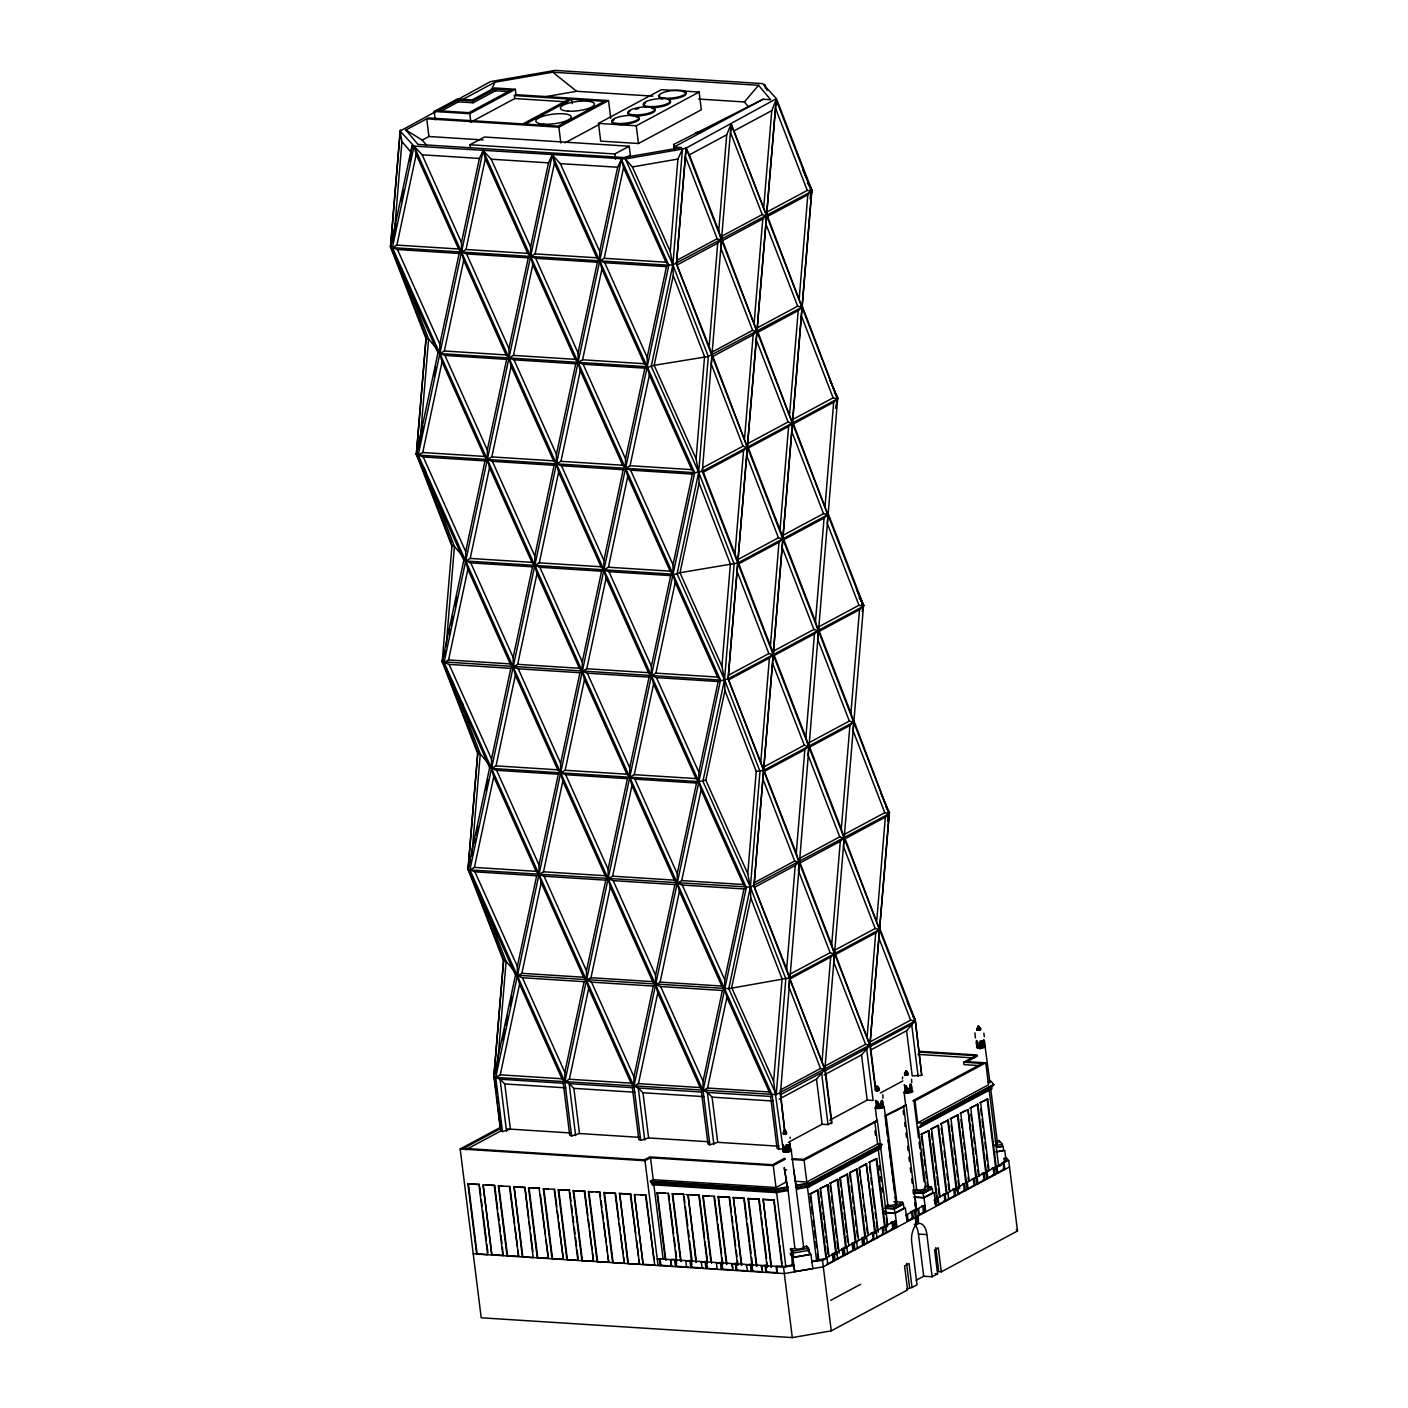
<?xml version="1.0" encoding="UTF-8"?>
<svg xmlns="http://www.w3.org/2000/svg" width="1408" height="1408" viewBox="0 0 1408 1408"><rect width="100%" height="100%" fill="white"/><g stroke="black" fill="none" stroke-linecap="round" stroke-linejoin="round"><path stroke-width="1.5" d="M786.738 1151.48L786.227 1145.021L787.917 1144.739L788.779 1151.603L783.429 1151.269L773.59 1081.15L731.667 987.624L750.781 897.97L750.376 887.163L759.986 771.355L724.539 679.73L677.072 573.813L698.702 472.278L708.312 356.488L672.866 264.845L625.398 158.928L414.022 146.133L400.118 131.067L490.494 81.611L555.21 70.4L762.538 83.6L776.442 98.648L811.888 190.274L753.966 886.23L825.405 1070.59L831.882 1122.563L828.027 1124.622L822.114 1124.253L788.392 1142.328M788.286 1150.037L790.786 1149.298L788.286 1150.037L787.917 1144.739M980.426 1046.373L977.469 1046.584C983.576 1049.734 977.997 1041.48 980.954 1041.216L981.746 1040.776L982.608 1047.64C976.765 1052.797 974.653 1038.33 977.31 1041.814M882.922 1098.258L882.798 1094.65M911.733 1082.805L911.61 1079.214M902.352 1078.933L902.739 1076.891M974.917 1032.838L975.392 1037.925M875.582 1090.866L869.915 1045.334L889.134 813.736L676.456 263.912L686.066 148.122L776.442 98.648M875.6 1087.574L870.461 1046.426L728.13 678.797L766.568 215.582L731.122 123.957L730.576 132.722L762.221 214.562L767.606 216.41L802.014 307.226L798.213 310.64L757.997 332.218L752.611 330.352L712.378 351.93L711.357 364.338L743.002 446.16L748.387 448.008L815.478 621.474L818.242 630.467L817.696 639.25L849.341 721.072L853.688 722.093L853.142 730.875L884.787 812.698L889.134 813.736L853.97 720.966L849.904 725.507L809.67 747.085L804.285 745.237L764.051 766.814M676.931 260.304L717.165 238.726L722.55 240.574L762.766 218.997L766.568 215.582L776.178 99.792L811.624 191.418L753.966 886.23L786.65 968.88L789.413 977.874L788.867 986.638L820.512 1068.478L824.859 1069.499L831.618 1123.707M824.085 1075.008L861.538 1054.909L869.915 1045.334L889.416 812.592L880.458 792.616M400.382 129.941L390.509 246.875L425.955 338.518L416.346 454.309L451.792 545.952L454.432 546.445L462.405 555.914M490.899 766.498L489.65 767.677L468.019 869.194L515.504 975.11L493.856 1076.627L500.051 1079.232L504.768 1083.949L510.382 1129.128L502.48 1131.592L500.861 1130.923L500.315 1128.442L493.856 1076.627L503.466 960.819L468.019 869.194L477.629 753.386L442.182 661.76L463.813 560.226L416.346 454.309L437.976 352.792L390.509 246.875L400.118 131.067L401.931 141.486L394.275 233.834L396.475 223.538M409.746 161.216L412.139 145.358L390.509 246.875L395.032 254.355M418.616 458.058L416.346 454.309L426.219 337.374L391.565 247.773M446.125 646.536L454.432 546.445L427.821 477.646M443.238 662.64L477.91 752.242L468.019 869.194L472.542 876.674M471.786 856.152L480.269 753.896L451.968 680.715M478.72 890.507L506.106 961.33L497.622 1063.586L493.856 1076.627L503.747 959.693L469.075 870.091M802.278 306.082L837.461 398.869L702.293 471.363L694.672 472.683L691.768 469.638L649.387 375.056L647.187 366.766L644.301 363.722L601.902 269.139L599.72 260.832L599.685 251.381L617.619 167.253L621.35 159.315L668.835 265.232L495.739 1077.402L776.213 1094.597L785.822 978.789L750.376 887.163L747.754 873.717L705.83 780.173L724.944 690.536L724.539 679.73L721.917 666.283L679.994 572.739L699.107 483.085L698.702 472.278L696.08 458.832L654.157 365.306L673.27 275.651L672.866 264.845L670.243 251.398L677.917 159.051L682.475 149.037L686.066 148.122L689.374 154.827L718.749 230.771L721.512 239.747L720.966 248.53L752.611 330.352M696.08 458.832L704.563 356.576L673.27 275.651M747.824 443.573L788.058 421.995L793.443 423.843L833.659 402.266L837.461 398.869L731.122 123.957L702.293 471.363L703.331 472.173L743.547 450.595L747.349 447.198L709.139 346.562L717.71 243.162L721.512 239.747L721.987 236.139L762.221 214.562M718.749 230.771L726.704 134.798L731.122 123.957M721.917 666.283L730.4 564.01L699.107 483.085M779.029 1099.173L816.482 1079.074L824.859 1069.499L789.413 977.874L789.888 974.248L830.122 952.67L835.507 954.518L875.741 932.941L879.525 929.544L845.117 838.728L839.731 836.862L808.086 755.04L808.632 746.258L805.869 737.282L734.976 553.995L743.547 450.595M744.586 438.205L753.157 334.805L756.958 331.39L722.55 240.574M754.195 322.397L762.766 218.997M763.805 206.606L771.76 110.634L776.178 99.792L728.13 678.797L796.259 853.072L799.022 862.066L798.477 870.848L830.122 952.67M747.754 873.717L756.237 771.461L724.944 690.536M760.813 761.446L769.402 658.046L773.186 654.632L768.838 653.594L728.605 675.171M770.422 645.638L779.011 542.238L782.795 538.824L778.448 537.786L738.214 559.363M780.032 529.83L788.603 426.43L792.405 423.034L757.997 332.218M789.642 414.04L798.213 310.64M799.251 298.232L807.822 194.832L811.888 190.274L802.93 170.298M773.59 1081.15L782.091 978.894L750.781 897.97M786.65 968.88L795.238 865.48L799.022 862.066L799.498 858.44L839.731 836.862M796.259 853.072L804.848 749.672L808.632 746.258L809.107 742.65L849.341 721.072M805.869 737.282L814.458 633.882L818.242 630.467L818.717 626.842L858.95 605.264L863.298 606.302L863.579 605.158L828.115 513.515L827.306 523.442L858.95 605.264M815.478 621.474L824.067 518.074L827.851 514.659L793.443 423.843M825.088 505.666L833.659 402.266M822.096 1060.523L830.685 957.106L834.469 953.709L834.944 950.083L875.178 928.506L879.525 929.544L789.413 977.874L728.746 988.68L515.504 975.11M835.507 954.518L869.915 1045.334L865.568 1044.314L833.923 962.474L834.469 953.709L831.706 944.715L840.294 841.315L844.078 837.901L844.554 834.275L884.787 812.698M875.178 928.506L843.533 846.683L844.078 837.901L841.315 828.907L849.904 725.507M756.237 771.461L763.576 770.422L853.688 722.093L850.925 713.117L859.514 609.717L863.298 606.302L686.066 148.122L676.456 263.912L709.139 346.562M867.152 1036.358L875.741 932.941M876.762 920.55L885.35 817.15L889.134 813.736L750.376 887.163L469.902 869.95L468.019 869.194L470.712 859.883M878.786 1088.718C881.338 1091.341 873.33 1091.904 875.934 1087.803L877.078 1086.114L878.574 1087.346L878.645 1090.162M795.238 1181.277L806.802 1181.998L877.606 1144.035L881.83 1144.299L880.282 1148.664L808.896 1186.944L796.84 1189.038L793.584 1169.344M910.272 1085.058L910.378 1083.896L911.082 1089.616M786.051 1182.122L776.002 1187.507L653.224 1179.693L650.478 1181.154L652.397 1184.762L776.037 1192.629L788.11 1190.552L784.238 1167.619L786.966 1185.272M875.829 1100.475L876.99 1108.254L883.238 1107.181C883.661 1095.23 879.349 1102.147 880.845 1107.586M882.394 1100.317L881.954 1101.954M904.622 1085.022L905.784 1092.819L912.05 1091.728C912.472 1079.778 908.142 1086.694 909.656 1092.15L910.606 1091.64M911.187 1084.864L910.325 1087.504M401.298 200.834L403.533 190.414M393.73 235.699L390.509 246.875L392.392 247.65L396.898 245.08L416.205 154.422L414.022 146.133L422.136 154.81L461.472 242.581L461.49 252.05L463.69 260.339L506.07 354.922L508.974 357.966L514.026 359.832L575.731 363.774L582.578 359.797L644.301 363.722M757.434 327.765L797.667 306.187L802.014 307.226L708.312 356.488L654.157 365.306L644.846 368.157L583.141 364.232L578.09 362.366L575.186 359.322L532.787 264.739L530.605 256.45L530.587 246.981L548.504 162.853L552.235 154.915L694.672 472.683L692.331 474.091L630.608 470.149L625.557 468.283L622.653 465.238L560.947 461.314L554.101 465.291L492.395 461.366L487.326 459.483L484.44 456.438L442.042 361.874L439.859 353.566L439.842 344.098L459.149 253.458L465.995 249.48L527.718 253.405L530.605 256.45L535.674 258.315L597.379 262.24L604.226 258.28L665.931 262.205L668.835 265.232L672.866 264.845L811.624 191.418L807.277 190.397L767.043 211.957M461.472 242.581L479.406 158.453L483.138 150.515L491.234 159.21L530.587 246.981M421.01 437.043L423.262 426.466M434.086 375.69L435.899 367.224M709.614 1141.818L648.613 1137.928L640.71 1140.392L633.952 1086.202L720.509 680.117L483.138 150.515L418.229 455.083L703.067 1090.584L709.826 1144.792L717.71 1142.328L778.73 1146.2M401.227 268.259L428.595 339.011L420.112 441.267L416.346 454.309L418.229 455.083L422.734 452.514L442.042 361.874M437.976 352.792L439.859 353.566L444.365 350.997L463.69 260.339M465.995 249.48L485.32 158.822L483.138 150.515M863.298 606.302L728.13 678.797L718.168 681.525L656.445 677.6L651.394 675.717L648.49 672.672L586.784 668.747L579.938 672.725L518.232 668.8L513.181 666.917L510.277 663.89L467.878 569.307L465.696 561L465.678 551.531L484.986 460.891L491.832 456.914L553.555 460.838L556.442 463.883L561.51 465.749L623.216 469.691L630.062 465.714L691.768 469.638M451.792 545.952L452.056 544.808L442.182 661.76L720.509 680.117L717.605 677.072L675.224 582.507L673.024 574.2L670.138 571.155L608.432 567.23L601.568 571.208L539.862 567.283L534.811 565.4L531.907 562.355L489.526 467.79L487.326 459.483L487.309 450.014L506.634 359.374L513.48 355.397L575.186 359.322M553.555 460.838L511.157 366.274L508.974 357.966L508.939 348.498L528.264 257.84L535.11 253.88L596.816 257.805L599.72 260.832L604.771 262.715L666.477 266.64L668.835 265.232L392.392 247.65L414.022 146.133L746.346 887.55L703.067 1090.584L701.466 1092.045L638.282 1088.032L633.952 1086.202L631.066 1083.157L588.667 988.574L586.485 980.267L586.467 970.816L605.774 880.158L612.621 876.181L674.326 880.123L677.23 883.15L682.282 885.034L744.005 888.958L746.346 887.55L743.442 884.523L701.061 789.941L698.861 781.634L698.843 772.165L718.168 681.525M449.152 633.67L450.067 629.376M450.982 625.064L452.813 616.475M455.101 605.722L456.949 597.133M599.685 251.381L560.349 163.61L552.235 154.915L444.066 662.517L633.952 1086.202L632.35 1087.645L569.166 1083.632L564.854 1081.802L561.95 1078.757L519.57 984.174L517.37 975.885L517.352 966.416L536.677 875.758L543.523 871.798L605.229 875.723L608.115 878.75L613.184 880.634L674.89 884.558L681.736 880.581L743.442 884.523M717.605 677.072L655.899 673.147L649.053 677.125L587.347 673.2L582.278 671.317L579.392 668.272L517.669 664.347L510.822 668.325L449.117 664.4L444.066 662.517L448.571 659.947L467.878 569.307M463.813 560.226L465.696 561L470.202 558.43L489.526 467.79M491.832 456.914L511.157 366.274M513.48 355.397L532.787 264.739M535.11 253.88L554.435 163.222L552.235 154.915M605.774 880.158L544.069 876.234L539.018 874.35L536.114 871.323L493.733 776.741L491.533 768.434L491.515 758.982L510.822 668.325M705.83 780.173L698.861 781.634L695.974 778.589L634.269 774.664L627.422 778.642L565.699 774.717L560.648 772.834L557.744 769.806L515.363 675.224L513.181 666.917L513.146 657.448L532.47 566.808L539.317 562.83L601.022 566.755L603.926 569.8L608.978 571.683L670.683 575.608L679.994 572.739L737.739 562.989L827.851 514.659L823.504 513.621L783.27 535.198M579.392 668.272L536.994 573.707L534.811 565.4L534.776 555.931L554.101 465.291M601.022 566.755L558.624 472.19L556.442 463.883L556.424 454.414L575.731 363.774M622.653 465.238L580.272 370.656L578.09 362.366L578.054 352.898L597.379 262.24M474.514 843.357L475.429 839.098M476.326 834.838L478.139 826.302M485.795 790.398L488.013 780.032M640.517 1137.418L579.498 1133.528L571.595 1135.992L564.854 1081.802L469.902 869.95L474.408 867.398L493.733 776.741M442.446 660.616L489.65 767.677L491.533 768.434L496.038 765.864L515.363 675.224M517.669 664.347L536.994 573.707M539.317 562.83L558.624 472.19M560.947 461.314L580.272 370.656M582.578 359.797L601.902 269.139M604.226 258.28L623.533 167.622L621.35 159.315L469.902 869.95L474.954 871.834L536.677 875.758M782.971 1148.787L778.923 1149.192L772.182 1094.984L769.278 1091.957L726.898 997.374L724.698 989.067L721.811 986.04L660.106 982.115L653.259 986.075L591.536 982.15L586.485 980.267L583.581 977.24L541.2 882.658L539.018 874.35L538.982 864.899L558.307 774.242L560.648 772.834L565.154 770.264L626.859 774.206L629.763 777.234L634.814 779.117L696.52 783.042L698.861 781.634L491.533 768.434L496.602 770.317L558.307 774.242M605.229 875.723L562.83 781.141L560.648 772.834L560.613 763.365L579.938 672.725M626.859 774.206L584.478 679.624L582.278 671.317L582.261 661.848L601.568 571.208M648.49 672.672L606.109 578.107L603.926 569.8L603.891 560.331L623.216 469.691M670.138 571.155L627.739 476.59L625.557 468.283L625.522 458.814L644.846 368.157M506.634 359.374L444.928 355.432L439.859 353.566L647.187 366.766L647.17 357.298L666.477 266.64M502.656 1039.966L504.944 1029.23M505.859 1024.936L507.69 1016.347M509.978 1005.611L511.808 997.022M502.48 1131.592L495.739 1077.402L500.245 1074.832L519.57 984.174M744.005 888.958L724.68 979.616L724.698 989.067L722.357 990.475L660.651 986.55L655.6 984.667L652.696 981.64L590.99 977.715L584.144 981.675L522.438 977.75L517.37 975.885L521.875 973.315L541.2 882.658M543.523 871.798L562.83 781.141M565.154 770.264L584.478 679.624M586.784 668.747L606.109 578.107M608.432 567.23L627.739 476.59M630.062 465.714L649.387 375.056M506.528 1131.205L500.051 1079.232L563.253 1083.245L564.854 1081.802L564.819 1072.333L584.144 981.675M652.696 981.64L610.315 887.058L608.115 878.75L608.098 869.299L627.422 778.642M674.326 880.123L631.946 785.541L629.763 777.234L629.728 767.765L649.053 677.125M695.974 778.589L653.576 684.024L651.394 675.717L651.376 666.248L670.683 575.608M532.47 566.808L470.765 562.883L465.696 561L673.024 574.2L673.006 564.731L692.331 474.091M484.986 460.891L423.28 456.966L418.229 455.083L694.672 472.683L564.854 1081.802L569.36 1079.232L588.667 988.574M590.99 977.715L610.315 887.058M612.621 876.181L631.946 785.541M634.269 774.664L653.576 684.024M655.899 673.147L675.224 582.507M810.093 198.739L811.888 190.274L807.365 182.811M459.149 253.458L397.443 249.515L392.392 247.65L772.182 1094.984L770.581 1096.445L707.379 1092.414L703.067 1090.584L700.181 1087.557L638.458 1083.632L633.952 1086.202L633.934 1076.733L653.259 986.075M700.181 1087.557L657.782 992.974L655.6 984.667L655.565 975.216L674.89 884.558M721.811 986.04L679.413 891.458L677.23 883.15L677.213 873.682L696.52 783.042M638.458 1083.632L657.782 992.974M660.106 982.115L679.413 891.458M681.736 880.581L701.061 789.941M835.472 408.302L837.725 397.725L829.664 379.738M769.278 1091.957L707.573 1088.032L703.067 1090.584L703.05 1081.133L722.357 990.475M707.573 1088.032L726.898 997.374M862.224 611.494L863.579 605.158L856.398 589.178M887.603 821.058L889.416 812.592L886.019 806.995M788.779 1151.603L790.944 1150.442L789.73 1143.155L789.166 1144.968M790.082 1143.578L788.726 1147.045M982.608 1047.64C988.381 1042.853 981.059 1034.035 983.083 1046.778M426.219 337.374L425.955 338.518L428.595 339.011L439.208 351.63M477.91 752.242L477.629 753.386L480.269 753.896L489.562 764.931M503.747 959.693L503.466 960.819L506.106 961.33L514.078 970.781M500.315 1128.442L498.168 1107.867M879.806 928.4L915.253 1020.026L921.73 1075.378L912.226 1075.923L906.594 1030.744L914.971 1021.17L702.293 471.363L702.768 467.738L743.002 446.16M921.73 1075.378L915.253 1020.026L907.192 1002.056M445.403 650.566L442.182 661.76L446.706 669.222M810.286 195.87L811.888 190.274L810.022 189.517M862.488 608.89L863.579 605.158L859.038 597.678M887.797 818.189L889.416 812.592L887.533 811.835M784.221 1134.144L784.555 1129.744L786.298 1132.296M980.514 1028.262C981.974 1029.97 975.462 1031.958 978.384 1025.781L979.475 1027.541M491.304 89.971L494.982 82.192L552.728 72.195L758.542 85.29L770.704 99.739L763.083 99.246L673.64 144.461L673.957 147.048L681.578 147.541L623.832 157.538L418 144.426L405.856 129.994L428.366 117.92L522.896 123.922L569.29 99.053L514.395 95.55L514.765 98.542L470.835 122.109L469.779 113.714L515.363 89.285L516.032 94.67L514.395 95.55M784.942 1147.714L782.566 1144.387L783.482 1145.778M910.131 1087.856L909.181 1088.349M786.491 1131.997L786.562 1133.968L783.552 1133.774M876.462 1087.944C872.485 1091.587 880.704 1090.602 877.694 1089.739M907.597 1073.266C910.818 1075.642 902.317 1075.835 905.573 1074.445M977.768 1029.829L978.384 1025.781L980.021 1029.97L977.698 1029.67M785.858 1131.275L783.605 1131.117L784.555 1129.744L786.086 1133.81M925.76 1187.578L918.227 1127.051L920.322 1127.192L921.941 1123.426L993.854 1084.477L921.906 1123.074L917.682 1122.792L914.954 1100.792L985.758 1062.829L988.504 1084.811L917.682 1122.792M698.632 99.053L744.392 101.957L758.542 85.29M920.128 1125.573L991.514 1087.293L993.89 1084.829L991.091 1081.203L987.818 1081.766M782.778 1144.915L783.781 1151.691M977.715 1042.413L976.395 1040.442M983.77 1039.702L984.773 1046.478M878.909 1104.066L877.448 1103.978L876.128 1101.39L877.571 1101.478L878.909 1104.066L879.366 1107.85M905.784 1092.819L904.939 1085.938L906.382 1086.043L907.016 1088.842M435.213 119.838L434.174 111.461L457.336 99.035L472.014 99.968L494.437 87.947L515.363 89.285M458.216 100.074L438.328 110.739L468.917 112.675L511.21 89.989L495.317 88.986L472.894 101.006L458.216 100.074L458.427 101.851L440.352 111.549M461.437 100.179L494.982 82.192M458.427 101.851L473.123 102.784L495.546 90.763L509.45 91.643M405.856 129.994L422.242 140.096L428.93 136.506L483.085 139.955M470.483 148.298L470.043 144.76L484.458 137.016L629.2 146.238L630.309 155.091L624.906 157.995M571.806 99.211L525.413 124.098L557.99 126.157L604.384 101.288L571.806 99.211L572.352 103.576M428.93 136.506L426.73 118.8L558.87 127.195L608.538 100.566L610.738 118.272M598.488 123.394L661.39 89.654L699.142 92.048L701.36 109.771L638.458 143.51L600.688 141.099L598.488 123.394L636.258 125.787L699.142 92.048M564.89 142.877L599.28 124.432M470.043 144.76L614.786 153.965L629.2 146.238M673.957 147.048L763.083 99.246M689.374 154.827L726.704 134.798M734.43 130.662L771.76 110.634M677.494 264.739L717.71 243.162M767.606 216.41L807.822 194.832M712.941 356.382L753.157 334.805M792.88 419.408L833.114 397.83L837.461 398.869M748.387 448.008L788.603 426.43M738.778 563.816L779.011 542.238M783.834 539.651L824.067 518.074M773.661 651.006L813.894 629.429L819.28 631.294L850.925 713.117M729.168 679.624L769.402 658.046M774.224 655.459L814.458 633.882M819.28 631.294L859.514 609.717M764.614 771.25L804.848 749.672M754.442 882.605L794.675 861.027L800.061 862.893L831.706 944.715M755.005 887.058L795.238 865.48M800.061 862.893L840.294 841.315M845.117 838.728L885.35 817.15M906.558 1288.971L912.032 1287.528L909.04 1263.504L904.57 1265.898L907.562 1289.939L831.266 1330.859L792.299 1337.6L481.202 1317.8L460.17 1148.963L500.826 1127.157M500.562 1128.547L463.602 1148.365L644.283 1159.875L649.774 1156.918L772.552 1164.733L784.714 1158.203M465.749 1149.755L500.861 1130.923M790.451 978.683L830.685 957.106M467.896 1184.005L479.424 1184.462L467.896 1184.005L476.626 1253.982L487.678 1254.686L478.949 1184.709M483.12 1184.973L491.832 1254.95L483.12 1184.973L494.736 1185.43L497.71 1209.419M517.88 1250.322L518.637 1256.376L507.038 1255.918L498.326 1185.941L502.498 1185.923M498.326 1185.941L509.925 1186.398L514.536 1223.464M524.902 1187.349L533.157 1257.59L522.333 1256.886L514.078 1186.662L524.902 1187.349L528.704 1217.885M528.546 1187.859L539.598 1188.282L528.546 1187.859L537.258 1257.837L548.328 1258.259L546.058 1240.131M558.694 1221.95L563.341 1259.227L552.042 1258.787L543.312 1188.81L548.117 1188.827M543.312 1188.81L554.629 1189.25L556.794 1206.691M558.202 1189.76L569.624 1190.2L558.202 1189.76L566.914 1259.738L577.878 1260.424L569.149 1190.446M592.486 1253.085L593.49 1261.146L581.909 1260.688L573.179 1190.71L584.778 1191.168L587.77 1215.139M573.179 1190.71L584.778 1191.168M460.17 1148.963L645.005 1160.72L650.496 1157.781L773.274 1165.595L785.435 1159.066M607.939 1256.059L608.678 1262.114L597.115 1261.656L588.403 1191.678L592.574 1191.661M820.512 1068.478L780.278 1090.056L784.96 1134.373L786.21 1131.662M865.568 1044.314L825.334 1065.891L824.859 1069.499L863.579 605.158L861.696 604.384M870.39 1041.726L910.624 1020.149L914.971 1021.17L776.213 1094.597L728.746 988.68L750.376 887.163L702.909 781.246L724.539 679.73L734.149 563.922L698.702 472.278L651.235 366.362L672.866 264.845L682.475 149.037L625.398 158.928L632.386 166.936L670.243 251.398M785.206 1133.739L780.349 1094.755L821.55 1072.65L828.027 1124.622M825.405 1070.59L866.606 1048.485L873.083 1100.458L867.17 1100.088L829.717 1120.17M870.461 1046.426L911.662 1024.32L918.139 1076.293M588.403 1191.678L599.966 1192.136L600.512 1196.483M623.498 1257.045L624.254 1263.099L612.638 1262.642L603.909 1192.664L613.677 1192.998M871.006 1049.84L906.594 1030.744M603.909 1192.664L615.542 1193.122L618.798 1219.293M502.445 1247.347L502.973 1255.654L494.261 1185.677M639.003 1260.037L639.496 1264.067L627.88 1263.61L619.643 1193.386L630.784 1194.09L635.677 1233.338M619.168 1193.632L630.784 1194.09M518.637 1256.376L509.45 1186.645M652.397 1184.762L653.77 1184.04L663.062 1258.594M634.427 1194.6L643.139 1264.578L634.427 1194.6L645.99 1195.058L653.963 1258.998M665.157 1258.506L656.973 1192.805L664.858 1193.034M656.973 1192.805L668.571 1193.28L669.381 1199.651M548.328 1258.259L539.141 1188.546M672.232 1193.773L683.813 1194.248L672.232 1193.773L680.68 1261.586M875.882 1090.285L876.41 1088.402M904.675 1074.85C905.538 1068.162 905.608 1078.95 904.499 1073.389L905.221 1072.949M877.466 1090.549C878.68 1087.046 875.072 1089.95 877.061 1089.211M878.24 1087.891L878.786 1090.478M905.784 1073.125L905.01 1073.072M907.051 1072.456L907.597 1075.026L905.062 1075.29L905.872 1070.678L907.386 1071.91L907.456 1074.709M907.192 1072.614L907.544 1072.861M905.661 1073.864L905.837 1075.325M878.75 1088.296L877.747 1088.366L879.12 1088.736M906.682 1075.131L906.259 1072.403L907.386 1071.91L904.746 1072.368L907.931 1073.301M877.712 1089.95L879.296 1090.197M563.341 1259.227L554.154 1189.496M880.387 1092.995L902.862 1080.939M685.872 1194.635L699.283 1195.234L704.581 1237.738M978.806 1045.862L979.264 1045L977.117 1046.162L978.806 1045.862L978.947 1047.006M785.928 1150.53L784.96 1149.826L787.618 1150.23L787.477 1149.086M710.917 1261.427L702.733 1195.709L708.787 1195.832M982.115 1046.074L984.632 1045.334L982.115 1046.074L982.256 1047.218M904.974 1091.851L905.784 1090.197M878.293 1107.216L882.147 1106.547L878.557 1106.882L878.416 1105.738L880.845 1104.981M879.226 1106.706L877.624 1107.392L876.867 1103.221M908.037 1091.253L907.086 1091.763L910.958 1091.094L907.368 1091.429M978.49 1065.539L963.97 1064.606L963.67 1062.23L975.832 1055.701L919.741 1052.128M593.49 1261.146L584.302 1191.414M702.733 1195.709L714.419 1196.202L717.323 1219.574M977.522 1056.035L967.102 1061.632L985.758 1062.829M726.493 1264.507L718.045 1196.677L729.573 1197.152L731.421 1212.042M608.678 1262.114L599.491 1192.382M718.045 1196.677L729.573 1197.152M885.544 1115.33L906.154 1104.893L916.714 1189.707L914.566 1190.851L914.584 1192.875M741.4 1265.458L733.392 1197.398L741.822 1265.211M885.773 1208.328L885.773 1206.304L887.902 1205.16L877.342 1120.346L873.858 1122.211L874.896 1122.282L877.606 1144.035M906.154 1104.893L902.669 1106.758L903.707 1106.829L916.538 1209.894M791.648 1159.47L804.091 1160.262L874.896 1122.282M885.104 1116.192L903.707 1106.829M732.952 1197.627L744.198 1198.085L735.539 1197.539M624.254 1263.099L615.067 1193.368M756.483 1266.408L748.035 1198.595L759.158 1199.035L761.006 1213.925M748.035 1198.595L759.158 1199.035M639.496 1264.067L630.309 1194.336M771.144 1267.341L763.136 1199.299L774.154 1200.003L779.434 1242.507M659.402 1259.315L660.774 1258.576L657.272 1259.174L659.402 1259.315L660.194 1265.669L661.566 1264.93M762.714 1199.528L774.154 1200.003M796.787 1185.149L809.882 1182.878L881.83 1144.299M881.883 1144.792L809.934 1183.371L796.858 1185.642M880.088 1147.062L808.702 1185.342L796.629 1187.437M809.23 1185.501L812.979 1183.494M848.566 1164.398L852.315 1162.392M867.134 1154.454L870.813 1152.483M923.824 1124.042L931.286 1120.046M940.685 1115.013L952.283 1108.782M963.882 1102.552L967.754 1100.493M977.434 1095.301L989.032 1089.07L991.707 1088.894L991.514 1087.293M672.038 1266.003L660.88 1265.299L660.088 1258.946L671.264 1259.667L671.37 1266.373L670.578 1260.037L671.933 1259.298L676.034 1259.562L676.562 1263.786M920.322 1127.192L991.707 1088.894M670.578 1260.037L676.034 1259.562M818.03 1190.059L809.97 1193.984L818.03 1190.059L826.496 1257.907M827.904 1184.762L819.931 1188.634L827.904 1184.762L836.598 1254.634M837.83 1179.429L829.84 1183.318L837.83 1179.429L846.278 1247.294M840.822 1186.715L839.749 1178.021L847.546 1174.219L855.994 1242.067M857.085 1169.115L849.534 1172.758L857.085 1169.115L865.533 1236.963M875.354 1231.701L866.237 1163.8L859.267 1167.549L868.384 1235.432M876.744 1158.573L868.93 1162.357L876.744 1158.573L885.192 1226.421M928.875 1130.571L921.149 1134.302L928.875 1130.571L937.323 1198.472M938.502 1125.397L930.97 1129.04L938.502 1125.397L946.95 1193.298M948.27 1120.152L940.738 1123.795L948.27 1120.152L957.229 1192.101M958.038 1114.925L950.312 1118.656L958.038 1114.925L966.486 1182.826M965.536 1110.49L960.15 1113.394L968 1109.574L976.466 1177.475M977.909 1104.259L970.094 1108.061L977.909 1104.259L986.374 1172.16M987.747 1098.979L979.968 1102.763L987.747 1098.979L996.459 1168.904M676.826 1265.898L675.453 1266.637L674.661 1260.283M685.802 1261.005L691.381 1260.53L685.802 1261.005L686.594 1267.341L687.966 1266.619M839.749 1178.021L847.546 1174.219M859.021 1168.077L866.888 1163.853M692.173 1266.883L690.8 1267.622L690.008 1261.269M701.29 1261.99L706.534 1261.498L701.29 1261.99L702.064 1268.326L703.437 1267.605M717.094 1262.571L705.848 1261.867L706.64 1268.221L717.2 1269.294L716.408 1262.941L721.846 1262.466L722.638 1268.819L721.266 1269.558L720.474 1263.205L721.846 1262.466M731.562 1263.909L736.754 1263.416L731.562 1263.909L733.04 1269.893L721.952 1269.189L721.16 1262.835L732.248 1263.539L732.776 1267.781M746.205 1264.842L751.819 1264.384L746.205 1264.842L747.666 1270.826L736.859 1270.139L736.067 1263.786L746.874 1264.472M737.528 1269.77L736.173 1270.509L735.381 1264.155M761.147 1265.792L766.498 1265.317L761.147 1265.792L762.626 1271.776L751.925 1271.09L751.133 1264.754L761.834 1265.422L762.362 1269.664M777.621 1272.726L766.603 1272.022L765.811 1265.686L776.829 1266.373L776.934 1273.096L776.142 1266.742L777.515 1266.021L784.027 1266.426L793.461 1264.789L794.763 1271.758L792.862 1257.59L790.328 1254.581M767.29 1271.67L765.917 1272.392L765.125 1266.038M885.298 1206.269L894.062 1206.832L902.616 1202.238L902.845 1204.139L894.291 1208.733L885.544 1208.17M914.109 1190.816L922.856 1191.379L931.427 1186.786L931.656 1188.686L923.102 1193.28L914.355 1192.717M915.094 1197.011L916.08 1209.507M885.051 1212.376L894.925 1213.01L903.954 1208.17L903.443 1204.034L894.414 1208.874L884.541 1208.24M913.845 1196.923L923.736 1197.557L932.765 1192.717L932.237 1188.581L923.226 1193.421L913.334 1192.805M885.544 1212.728L895.224 1213.344L905.309 1207.923L907.051 1221.898L823.293 1266.813L784.326 1273.571L473.229 1253.771M914.355 1197.275L924.018 1197.891L934.12 1192.488L935.862 1206.445M836.933 1252.733L834.381 1254.106L835.173 1260.459L833.096 1260.318L832.304 1253.965L834.856 1252.592L836.933 1252.733L837.725 1259.086L836.686 1259.016L843.99 1255.091L843.198 1248.755L835.894 1252.662M846.842 1247.418L844.237 1248.808L845.029 1255.162L842.952 1255.038L842.16 1248.685L844.765 1247.277L846.842 1247.418L847.634 1253.771L846.595 1253.701L853.917 1249.776L853.125 1243.422L845.803 1247.347M856.733 1242.102L854.163 1243.493L854.955 1249.846L852.878 1249.706L852.086 1243.352L854.656 1241.979L856.733 1242.102L857.525 1248.456M866.536 1236.858L863.878 1238.283L864.67 1244.619L862.594 1244.496L861.802 1238.142L864.459 1236.717L866.536 1236.858L867.328 1243.194L866.29 1243.141L873.171 1239.445L872.379 1233.091L865.498 1236.787M855.694 1242.05L862.84 1238.213L863.632 1244.566L856.486 1248.386M875.23 1231.578L882.2 1227.829L882.992 1234.182L876.022 1237.914L877.061 1237.984L876.269 1231.63L871.341 1233.038L876.269 1231.63M894.555 1221.211L895.91 1227.248L896.949 1227.318L895.224 1213.344M917.558 1208.856L922.786 1206.058L923.578 1212.411L918.35 1215.21L919.389 1215.28L918.597 1208.926L916.502 1208.786L910.518 1212.006L918.227 1210.018L918.403 1223.288L916.15 1224.485L914.496 1211.126M934.014 1200.038L938.15 1198.437L938.942 1204.79M946.933 1193.104L953.779 1189.426L954.571 1195.779L947.725 1199.458M956.701 1187.877L963.565 1184.181L964.357 1190.534L957.493 1194.213M966.275 1182.738L973.333 1178.954L974.125 1185.307L967.067 1189.074L966.539 1184.85M976.096 1177.458L983.294 1173.603L984.086 1179.957L976.888 1183.811L976.36 1179.57M986.04 1172.125L993.203 1168.288L993.995 1174.642L986.832 1178.478L986.304 1174.237M826.971 1258.066L811.536 1261.656L822.501 1260.477L826.971 1258.066L827.763 1264.419L826.725 1264.366L834.134 1260.389L833.342 1254.035L825.933 1258.013L817.379 1190.006M885.931 1226.456L881.162 1227.776L885.931 1226.456L886.723 1232.792M895.594 1221.264L891 1222.478L895.594 1221.264L896.386 1227.618M906.259 1215.544L907.403 1214.946L908.195 1221.282L907.139 1221.229L912.366 1218.413L911.574 1212.077L906.347 1214.875L907.403 1214.946M918.597 1208.926L916.731 1209.93L918.227 1210.018M923.824 1206.128L924.968 1205.512L921.73 1205.987L923.824 1206.128L924.616 1212.482L922.522 1212.341M947.971 1193.174L943.114 1194.53L947.971 1193.174L948.763 1199.528M957.739 1187.93L952.741 1189.355L957.739 1187.93L958.531 1194.283M967.331 1182.79L962.526 1184.11L967.331 1182.79L968.106 1189.144M977.152 1177.528L972.277 1178.883L977.152 1177.528L977.944 1183.882M987.096 1172.195L982.238 1173.533L987.096 1172.195L987.888 1178.549M996.97 1166.898L992.165 1168.218L996.97 1166.898L997.762 1173.251M1004.062 1158.397L1006.051 1160.773L1001.986 1162.955L1008.726 1160.597L1006.526 1157.974L1004.062 1158.397L1004.59 1162.638M885.685 1232.739L892.83 1228.902L892.038 1222.549L884.893 1226.386L885.421 1230.61M937.904 1204.72L944.944 1200.936L944.152 1194.6L937.112 1198.384L937.64 1202.608M908.195 1221.282L915.288 1217.48M1009.518 1166.95L917.523 1216.283L918.403 1223.288M830.65 1300.376L860.622 1284.307M916.15 1280.277L923.701 1276.229L932.131 1276.757L937.587 1273.835L934.595 1249.794L938.291 1247.822L941.283 1271.846L938.784 1271.688L935.792 1247.664M912.032 1287.528L917.03 1284.853L911.786 1242.701A15.101 8.342 -86.4 0 1 917.47 1223.781A14.942 8.254 -86.4 0 1 926.886 1234.587L932.131 1276.757M941.283 1271.846L1017.491 1230.979L1008.726 1160.597M876.533 1106.758L875.477 1107.339A4.488 1.214 -7.1 0 0 876.392 1108.43L878.328 1108.554A4.488 1.214 -7.1 0 0 882.675 1107.797L883.942 1107.128A4.488 1.214 -7.1 0 0 883.027 1106.037L882.288 1105.069L883.238 1107.181M701.87 131.261L695.587 132.686L699.794 132.95M542.608 97.187L576.629 91.291L652.89 96.131M632.386 166.936L677.917 159.051M977.486 1028.79L977.222 1027.928L980.126 1028.333M978.366 1028.122C979.634 1026.414 978.102 1033.366 978.454 1028.227M978.613 1028.949L979.528 1028.79M976.906 1028.632L977.099 1030.093L978.243 1029.758M979.158 1029.6L980.021 1029.97M977.099 1030.093L978.05 1030.181M907.227 1090.285L910.29 1091.27L910.149 1090.126M783.605 1131.117L785.47 1130.8M783.464 1132.525L783.763 1131.821M784.15 1132.155L785.541 1132.014L785.875 1134.214M783.27 1134.038L784.96 1134.373M785.717 1134.021L786.403 1133.387M995.298 1141.184L999.134 1140.515L1002.355 1144.352L1002.602 1146.27L996.846 1147.256M994.699 1145.69L1002.355 1144.352M997.04 1147.344L1003.094 1146.306L1003.605 1150.424L995.526 1151.832M650.478 1181.154L774.998 1189.091L788.093 1186.821M788.146 1187.314L775.051 1189.566L650.549 1181.646M996.741 1151.885L1004.766 1150.494L1006.016 1160.474M787.934 1189.091L775.861 1191.186L652.221 1183.301M780.754 1191.115L784.485 1190.464M800.395 1187.718L796.84 1189.038M804.778 1186.962L808.896 1186.944L809.882 1182.878M1001.158 1165.402L998.008 1166.669M803.616 1246.978L806.907 1246.397L807.154 1248.298M791.032 1248.421L793.197 1250.973L808.526 1248.315L808.773 1250.216M790.838 1250.357L793.109 1253.05L809.266 1250.251L809.776 1254.387L793.619 1257.186L790.205 1253.138M792.862 1257.59L810.938 1254.458L812.856 1268.626L794.605 1271.565M776.142 1266.742L783.534 1267.218L793.971 1265.405M979.458 1029.371L980.69 1029.723M516.032 94.67L608.538 100.566M514.765 98.542L567.547 101.904M434.174 111.461L469.779 113.714M422.136 154.81L479.406 158.453M491.234 159.21L548.504 162.853M560.349 163.61L617.619 167.253M396.898 245.08L458.603 249.005L461.49 252.05L466.558 253.915L528.264 257.84M444.365 350.997L506.07 354.922M422.734 452.514L484.44 456.438M470.202 558.43L531.907 562.355M448.571 659.947L510.277 663.89M496.038 765.864L557.744 769.806M474.408 867.398L536.114 871.323M521.875 973.315L583.581 977.24M919.565 1051.318L977.17 1054.979M917.893 1054.381L973.984 1057.954M963.67 1062.23L982.326 1063.41L912.877 1100.669L914.954 1100.792M907.262 1072.333L906.946 1074.99M876.973 1087.258L878.574 1087.346L875.934 1087.803L877.078 1086.114L877.87 1090.584M876.198 1088.525L877.202 1088.454M906.277 1090.795L904.834 1090.707L905.643 1091.675M500.245 1074.832L561.95 1078.757M569.36 1079.232L631.066 1083.157M968 1109.574L975.797 1177.44M881.654 1105.949L883.098 1106.037L882.13 1105.931M504.768 1083.949L565.77 1087.838M575.643 1135.605L569.166 1083.632L573.866 1088.349L634.885 1092.238M644.741 1140.005L638.282 1088.032L642.981 1092.749L704 1096.638M713.856 1144.387L707.379 1092.414L712.096 1097.149L773.098 1101.038M880.282 1148.664L878.17 1148.523L887.709 1225.066M506.704 1128.899L571.402 1133.018M1002.778 1169.291L1004.872 1169.432L1004.08 1163.078M793.003 1158.731L803.37 1159.4L877.342 1120.346M992.939 1174.571L995.051 1174.712L994.259 1168.358M983.03 1179.886L985.142 1180.027L984.35 1173.674M974.125 1185.307L975.163 1185.36L974.371 1179.024M924.862 1186.363L931.427 1186.786M963.301 1190.464L965.413 1190.605L964.621 1184.251M953.533 1195.709L955.627 1195.85L954.835 1189.496M936.056 1198.314L938.15 1198.437M943.906 1200.883L946 1201.006L945.208 1194.653M666.178 1184.814L676.526 1185.483M689.075 1186.275L697.646 1186.821M710.494 1187.648L721.213 1188.317M731.914 1189.003L742.632 1189.69M755.357 1190.499L765.952 1191.168M893.869 1201.675L902.616 1202.238M689.902 1194.635L699.283 1195.234M485.443 1184.832L494.736 1185.43M596.27 1191.89L599.966 1192.136M640.446 1194.706L645.99 1195.058M513.621 1186.909L524.445 1187.595M911.31 1218.36L913.422 1218.483L912.63 1212.13M891.792 1228.832L893.869 1228.973L893.077 1222.619M914.232 1224.133A14.942 8.254 -86.4 0 1 918.456 1234.059L926.886 1234.587M881.954 1234.112L884.03 1234.253L883.238 1227.899M861.802 1238.142L863.878 1238.283M872.133 1239.392L874.21 1239.515L873.418 1233.162M852.086 1243.352L854.163 1243.493M842.16 1248.685L844.237 1248.808M832.304 1253.965L834.381 1254.106M935.106 1273.677L937.587 1273.835M686.488 1260.635L675.347 1259.914L676.139 1266.267L687.28 1266.989M701.958 1261.621L690.694 1260.899L691.486 1267.253L702.75 1267.957M716.408 1262.941L720.474 1263.205M492.307 1254.704L503.448 1255.408M643.614 1264.331L654.72 1265.035L645.533 1195.304M911.61 1090.566L911.821 1090.584A4.488 1.214 -7.1 0 1 912.754 1091.675L911.486 1092.362A4.488 1.214 -7.1 0 1 907.122 1093.101L905.203 1092.978A4.488 1.214 -7.1 0 1 904.27 1091.886L905.538 1091.218A4.488 1.214 -7.1 0 1 906.488 1090.936M980.091 1043.733L981.781 1043.434L981.746 1040.776M778.923 1149.192L777.058 1148.418L770.581 1096.445M709.826 1144.792L707.942 1144.018L701.466 1092.045M640.71 1140.392L638.827 1139.618L632.35 1087.645M571.595 1135.992L569.712 1135.218L563.253 1083.245M552.728 72.195L576.629 91.291M977.363 1041.99L979.158 1046.285M744.392 101.957L748.581 106.938M422.242 140.096L426.448 145.13M401.931 141.486L411.523 152.874M977.821 1027.629L979.299 1026.837L979.546 1030.058M1016.277 1229.518L1017.491 1230.979M459.466 700.093L463.021 704.317M785.611 1132.648L784.784 1132.912M784.15 1131.61L784.414 1133.704M788.11 1190.552L794.886 1248.491L791.578 1249.054L792.246 1265.704M806.379 1245.763L808.526 1248.315M806.995 1247.558L809.266 1250.251M808.403 1251.448L810.938 1254.458M790.205 1249.037L793.426 1252.874L793.197 1250.973M905.942 1088.155L904.112 1084.97M834.346 392.11L837.725 397.725L780.349 1094.755M912.982 1016.294L915.253 1020.026M906.066 1088.243L904.939 1085.938M876.181 1102.147L875.318 1100.422M767.114 90.358L764.421 84.357L765.547 88.458M623.533 167.622L665.931 262.205M604.771 262.715L647.17 357.298M554.435 163.222L596.816 257.805M535.674 258.315L578.054 352.898M583.141 364.232L625.522 458.814M630.608 470.149L673.006 564.731M485.32 158.822L527.718 253.405M466.558 253.915L508.939 348.498M514.026 359.832L556.424 454.414M561.51 465.749L603.891 560.331M608.978 571.683L651.376 666.248M656.445 677.6L698.843 772.165M416.205 154.422L458.603 249.005M397.443 249.515L439.842 344.098M444.928 355.432L487.309 450.014M492.395 461.366L534.776 555.931M539.862 567.283L582.261 661.848M587.347 673.2L629.728 767.765M634.814 779.117L677.213 873.682M682.282 885.034L724.68 979.616M423.28 456.966L465.678 551.531M470.765 562.883L513.146 657.448M518.232 668.8L560.613 763.365M565.699 774.717L608.098 869.299M613.184 880.634L655.565 975.216M660.651 986.55L703.05 1081.133M449.117 664.4L491.515 758.982M496.602 770.317L538.982 864.899M544.069 876.234L586.467 970.816M591.536 982.15L633.934 1076.733M474.954 871.834L517.352 966.416M522.438 977.75L564.819 1072.333M775.632 108.557L807.277 190.397M766.022 224.365L797.667 306.187M801.469 316.008L833.114 397.83M685.52 156.886L717.165 238.726M756.413 340.173L788.058 421.995M791.859 431.798L823.504 513.621M746.803 455.963L778.448 537.786M782.25 547.606L813.894 629.429M703.331 472.173L734.976 553.995M809.67 747.085L841.315 828.907M737.194 571.771L768.838 653.594M772.64 663.414L804.285 745.237M878.979 938.309L910.624 1020.149M763.03 779.205L794.675 861.027M423.914 467.544L426.254 473.616M416.61 453.182L451.282 542.766M990.018 1083.051L984.984 1045.88A4.488 1.214 -7.1 0 0 983.435 1045.581M803.686 1247.277L791.155 1149.843A4.488 1.214 -7.1 0 0 790.486 1149.65M906.347 1072.456L905.872 1070.678L906.259 1075.096M983.858 1033.138L984.298 1036.71M790.029 1137.101L790.275 1138.28M999.134 1140.515L999.363 1142.434M990.546 1087.346L997.533 1143.331M989.032 1089.07L998.589 1165.824M980.32 1028.034L980.496 1029.494M980.056 1041.075L980.918 1047.939M987.078 1098.944L995.79 1168.851M977.099 1028.861L977.293 1030.322M976.747 1040.864L977.61 1047.728M980.637 1102.798L989.085 1170.717M980.742 1109.011L981.517 1115.277M982.045 1119.43L983.083 1127.773M983.594 1131.944L984.386 1138.192M984.896 1142.363L985.67 1148.629M986.427 1154.63L987.184 1160.65M987.677 1164.662L988.416 1170.664M977.258 1104.224L985.706 1172.125M970.763 1108.096L979.211 1175.997M970.869 1114.309L971.643 1120.557M972.171 1124.728L972.946 1130.994M973.72 1137.242L974.512 1143.49M975.022 1147.661L975.797 1153.926M976.554 1159.928L977.293 1165.947M977.803 1169.942L978.542 1175.962M960.819 1113.429L969.267 1181.33M960.925 1119.642L961.963 1127.984M962.491 1132.155L963.266 1138.403M963.776 1142.574L964.568 1148.822M965.078 1152.994L965.853 1159.259M966.61 1165.261L967.366 1171.28M968.106 1177.282L968.598 1181.294M957.37 1114.872L965.835 1182.79M950.981 1118.709L959.693 1188.616M951.104 1124.922L951.878 1131.17M952.389 1135.341L953.181 1141.589M953.955 1147.854L954.73 1154.102M955.258 1158.274L956.032 1164.522M956.771 1170.541L957.528 1176.542M958.021 1180.555L959.024 1188.563M947.619 1120.117L956.314 1190.024M941.406 1123.848L949.854 1191.749M941.266 1127.966L942.04 1134.214M942.55 1138.386L943.342 1144.651M944.117 1150.899L944.891 1157.147M945.419 1161.318L946.194 1167.584M946.95 1173.674L947.707 1179.675M948.2 1183.688L948.939 1189.707M937.834 1125.362L946.282 1193.262M931.638 1129.075L940.086 1196.994M931.498 1133.211L932.272 1139.459M932.782 1143.63L935.123 1162.392M935.651 1166.563L936.426 1172.811M936.936 1176.912L937.922 1184.92M938.432 1188.933L939.435 1196.941M928.206 1130.518L936.654 1198.419M935.634 1199.792L936.426 1206.146M934.595 1199.722L935.123 1203.963M921.818 1134.355L928.523 1188.229M921.413 1136.397L922.451 1144.722M922.962 1148.893L923.754 1155.158M924.264 1159.33L925.038 1165.578M925.83 1171.826L926.605 1178.091M927.115 1182.174L927.854 1188.176M913.915 1100.739L918.526 1137.84M919.072 1142.205L919.899 1148.752M920.445 1153.117L923.965 1181.488M910.254 1085.374L911.099 1092.238M924.018 1197.891L925.76 1211.866M922.856 1191.379L923.736 1197.557M907.702 1088.613L908.178 1092.397M906.382 1086.043L907.245 1092.907M904.059 1092.238L905.678 1105.157M903.162 1110.718L903.654 1114.678M904.64 1122.598L905.133 1126.576M905.942 1133.106L906.488 1137.453M907.579 1146.182L908.125 1150.53M908.934 1157.077L909.48 1161.424M910.29 1167.954L910.835 1172.318M911.645 1178.848L912.19 1183.213M913 1189.742L913.546 1194.107M914.637 1202.819L915.077 1206.322M918.456 1234.059L923.701 1276.229M906.558 1263.346L909.55 1287.37M886.142 1116.245L897.09 1204.122M884.154 1106.794L896.227 1203.664M885.35 1118.163L887.568 1135.992M888.114 1140.357L894.643 1192.682M895.171 1197.046L895.998 1203.594M881.443 1100.81L882.306 1107.691M894.062 1206.832L894.925 1213.01M894.819 1223.323L895.347 1227.547M877.958 1088.261L878.134 1090.426M879.894 1105.474L880.035 1106.618M876.85 1089.317L877.026 1090.778M877.571 1101.478L878.434 1108.36M877.448 1103.978L877.923 1107.762M876.128 1101.39L876.99 1108.254M875.266 1107.691L877.131 1122.387M886.406 1218.026L887.498 1226.702M874.949 1130.923L875.494 1135.288M879.296 1165.789L879.842 1170.154M880.651 1176.683L881.197 1181.048M882.006 1187.578L882.552 1191.942M884.875 1210.581L885.35 1214.47M876.075 1158.52L884.523 1226.368M861.538 1054.909L867.17 1100.088M869.598 1162.392L878.293 1232.264M869.475 1166.704L870.285 1173.234M870.83 1177.581L871.64 1184.11M872.186 1188.458L874.632 1208.046M875.125 1212.077L875.882 1218.114M876.374 1222.144L877.378 1230.205M866.237 1163.8L874.931 1233.672M859.531 1169.714L860.358 1176.243M860.886 1180.59L861.714 1187.12M862.523 1193.65L863.051 1197.997M863.878 1204.526L864.688 1211.056M865.216 1215.245L865.955 1221.282M866.712 1227.336L867.469 1233.373M856.416 1169.08L865.11 1238.934M850.203 1172.794L858.651 1240.642M849.816 1174.941L850.626 1181.453M851.171 1185.818L851.981 1192.33M852.526 1196.694L853.336 1203.206M853.882 1207.554L854.691 1214.083M855.483 1220.454L856.24 1226.509M856.733 1230.539L857.49 1236.576M846.894 1174.184L855.342 1242.032M840.4 1178.056L848.848 1245.904M841.368 1191.062L842.178 1197.592M842.723 1201.939L843.533 1208.469M844.078 1212.816L844.888 1219.346M845.434 1223.693L846.437 1231.754M846.93 1235.784L847.686 1241.838M837.162 1179.394L845.61 1247.242M830.509 1183.371L839.203 1253.226M830.122 1185.501L830.931 1192.03M831.477 1196.378L832.286 1202.907M832.832 1207.254L833.642 1213.784M834.187 1218.131L834.997 1224.661M835.542 1229.008L836.546 1237.069M837.038 1241.099L838.042 1249.16M816.482 1079.074L822.114 1124.253M827.235 1184.726L835.93 1254.581M820.6 1188.686L829.048 1256.534M820.195 1190.816L821.022 1197.346M821.55 1201.693L822.378 1208.222M822.906 1212.57L823.733 1219.099M824.261 1223.446L825.352 1232.141M825.88 1236.33L826.619 1242.384M827.13 1246.414L828.133 1254.475M822.501 1260.477L831.266 1330.859M810.638 1194.019L818.84 1259.861M810.251 1196.149L811.061 1202.678M811.606 1207.026L812.416 1213.555M813.226 1220.085L814.035 1226.614M814.581 1230.962L815.39 1237.491M815.918 1241.68L816.658 1247.717M817.414 1253.771L818.171 1259.808M804.091 1160.262L806.802 1181.998M807.365 1186.504L816.693 1261.462M789.73 1143.155L790.434 1148.875M788.779 1146.957L789.096 1149.597M786.227 1145.021L787.09 1151.902M783.077 1132.578L783.464 1134.267M784.995 1147.608L785.47 1151.392M793.109 1253.05L793.619 1257.186M773.274 1165.595L776.002 1187.507M785.875 1266.813L776.547 1191.837L776.037 1192.629L774.998 1189.091M783.534 1267.218L792.299 1337.6M779.698 1244.619L782.074 1263.592M773.714 1200.232L781.898 1265.933M636.258 125.787L638.458 143.51M763.136 1199.299L771.584 1267.112M761.534 1218.166L762.344 1224.538M762.872 1228.797L766.55 1258.435M767.078 1262.642L767.606 1266.866M758.736 1199.282L767.166 1267.094M748.458 1198.366L756.906 1266.179M614.786 153.965L615.437 159.28M744.462 1200.214L746.856 1219.346M747.384 1223.587L749.76 1242.718M750.024 1244.83L751.08 1253.261M751.608 1257.467L752.646 1265.898M743.776 1198.314L752.611 1270.72L751.238 1271.459L750.446 1265.106M731.949 1216.283L732.741 1222.654M733.269 1226.914L735.645 1246.01M736.173 1250.216L736.965 1256.534M737.493 1260.758L738.021 1264.982M729.133 1197.398L737.581 1265.211M712.096 1097.149L717.71 1142.328M718.485 1196.448L726.933 1264.261M717.851 1223.816L721.547 1253.472M722.075 1257.678L722.867 1264.014M713.979 1196.43L722.427 1264.243M703.173 1195.48L711.621 1263.293M705.109 1241.962L707.467 1260.934M698.861 1195.462L707.309 1263.275M706.798 1263.61L707.326 1267.851L705.954 1268.573L705.162 1262.237M558.87 127.195L560.824 142.947M696.467 1262.325L688.019 1194.512L696.027 1262.554M684.077 1196.378L684.869 1202.749M685.397 1206.99L687.79 1226.122M688.318 1230.381L689.11 1236.752M689.638 1240.976L691.997 1259.949M683.373 1194.477L691.909 1264.771M672.672 1193.544L681.12 1261.357M669.909 1203.91L673.605 1233.654M674.133 1237.914L675.189 1246.344M675.717 1250.55L676.509 1256.869M668.149 1193.509L676.597 1261.322M657.413 1192.558L665.861 1260.389M642.981 1092.749L648.613 1137.928M650.496 1157.781L653.224 1179.693M645.005 1160.72L658.064 1265.528M495.317 88.986L495.546 90.763M636.486 1239.885L638.493 1256.006M619.643 1193.386L628.355 1263.363M619.344 1223.64L620.154 1230.187M620.699 1234.552L623.005 1253.014M472.894 101.006L473.123 102.784M604.384 1192.418L613.096 1262.395M601.058 1200.848L601.867 1207.395M602.413 1211.76L603.222 1218.29M603.768 1222.654L606.179 1241.944M606.672 1245.974L607.429 1252.029M588.878 1191.414L597.59 1261.41M573.866 1088.349L579.498 1133.528M588.298 1219.504L589.125 1226.051M589.67 1230.416L591.976 1249.054M573.654 1190.446L582.366 1260.442M569.888 1192.382L570.979 1201.094M571.525 1205.459L572.334 1212.006M572.88 1216.354L573.69 1222.901M574.235 1227.266L575.062 1233.813M575.573 1238.002L576.576 1246.062M577.086 1250.093L578.09 1258.154M558.677 1189.496L567.389 1259.474M557.339 1211.038L558.149 1217.586M543.787 1188.546L552.499 1258.541M540.426 1194.829L545.318 1234.077M529.021 1187.613L537.733 1257.59M529.25 1222.232L530.059 1228.779M530.605 1233.144L532.875 1251.29M514.078 1186.662L522.808 1256.64M515.082 1227.829L517.37 1246.291M494.138 1075.483L496.285 1092.766M496.813 1097.078L497.622 1103.555M498.784 1185.694L507.514 1255.672M498.256 1213.784L499.083 1220.314M499.611 1224.678L500.438 1231.226M500.931 1235.256L501.934 1243.317M479.688 1186.645L480.779 1195.357M481.325 1199.722L482.134 1206.269M482.68 1210.616L485.126 1230.24M485.373 1232.264L486.376 1240.325M486.886 1244.355L487.89 1252.416M468.371 1183.758L477.083 1253.736M673.64 144.461L674.397 150.55M776.547 100.478L776.741 104.157M915.992 1211.232L916.15 1224.485M682.669 91.59A13.693 3.714 -7.1 0 1 683.936 95.973A13.693 3.714 -7.1 0 1 668.325 99.282M662.429 98.912A13.693 3.714 -7.1 0 1 659.63 95.586M638.968 118.096A13.693 3.714 -7.1 0 1 617.971 123.446A13.693 3.714 -7.1 0 1 619.238 116.846A13.693 3.714 -7.1 0 1 638.968 118.096A13.693 3.714 -7.1 0 1 633.195 122.672A13.693 3.714 -7.1 0 1 618.094 124.45M615.402 124.133A13.693 3.714 -7.1 0 1 614.134 119.75M635.642 116.811A13.693 3.714 -7.1 0 1 637.648 117.392M651.622 108.24A13.693 3.714 -7.1 0 1 652.89 112.622A13.693 3.714 -7.1 0 1 637.278 115.931M634.075 115.878A13.693 3.714 -7.1 0 1 630.115 111.179M635.36 109.278A13.693 3.714 -7.1 0 1 638.704 108.574M669.099 100.514A13.693 3.714 -7.1 0 1 667.286 104.843A13.693 3.714 -7.1 0 1 652.749 107.642M646.853 107.272A13.693 3.714 -7.1 0 1 645.586 102.89M803.211 1246.714A4.488 1.214 -7.1 0 1 800.166 1248.826A4.488 1.214 -7.1 0 1 794.798 1248.174M785.154 1170.787A4.488 1.214 -7.1 0 1 786.632 1169.784M791.63 1150.406A4.488 1.214 -7.1 0 1 789.202 1151.709L786.931 1152.096A4.488 1.214 -7.1 0 1 783.2 1151.867L782.725 1151.304A4.488 1.214 -7.1 0 1 783.446 1150.618M996.389 1142.574A4.488 1.214 -7.1 0 1 995.086 1144.634M985.459 1046.443A4.488 1.214 -7.1 0 1 983.03 1047.746L980.778 1048.15A4.488 1.214 -7.1 0 1 977.029 1047.904L976.554 1047.341A4.488 1.214 -7.1 0 1 978.032 1046.32M924.546 1187.648A4.488 1.214 -7.1 0 1 921.501 1189.76A4.488 1.214 -7.1 0 1 916.133 1189.109M895.083 1202.907A4.488 1.214 -7.1 0 1 893.253 1205.09A4.488 1.214 -7.1 0 1 887.322 1204.562M877.782 1106.618L876.022 1106.142L877.782 1106.618M1003.042 1163.008L995.914 1166.827L996.706 1173.181L1003.834 1169.362L1003.042 1163.008M785.33 1150.248L783.64 1150.547L786.949 1150.758L785.33 1150.248M543.84 124.133A17.811 4.822 -7.1 0 0 571.173 117.181A17.811 4.822 -7.1 0 0 545.512 115.544A17.811 4.822 -7.1 0 0 543.84 124.133M568.11 111.126A17.142 4.646 -7.1 0 0 594.422 104.421A17.142 4.646 -7.1 0 0 569.712 102.854A17.142 4.646 -7.1 0 0 568.11 111.126M633.952 114.875A13.693 3.714 -7.1 0 0 654.949 109.525A13.693 3.714 -7.1 0 0 635.219 108.275A13.693 3.714 -7.1 0 0 633.952 114.875M649.422 106.568A13.693 3.714 -7.1 0 0 670.419 101.235A13.693 3.714 -7.1 0 0 650.69 99.968A13.693 3.714 -7.1 0 0 649.422 106.568M664.998 98.226A13.693 3.714 -7.1 0 0 685.995 92.875A13.693 3.714 -7.1 0 0 666.266 91.626A13.693 3.714 -7.1 0 0 664.998 98.226"/></g></svg>
